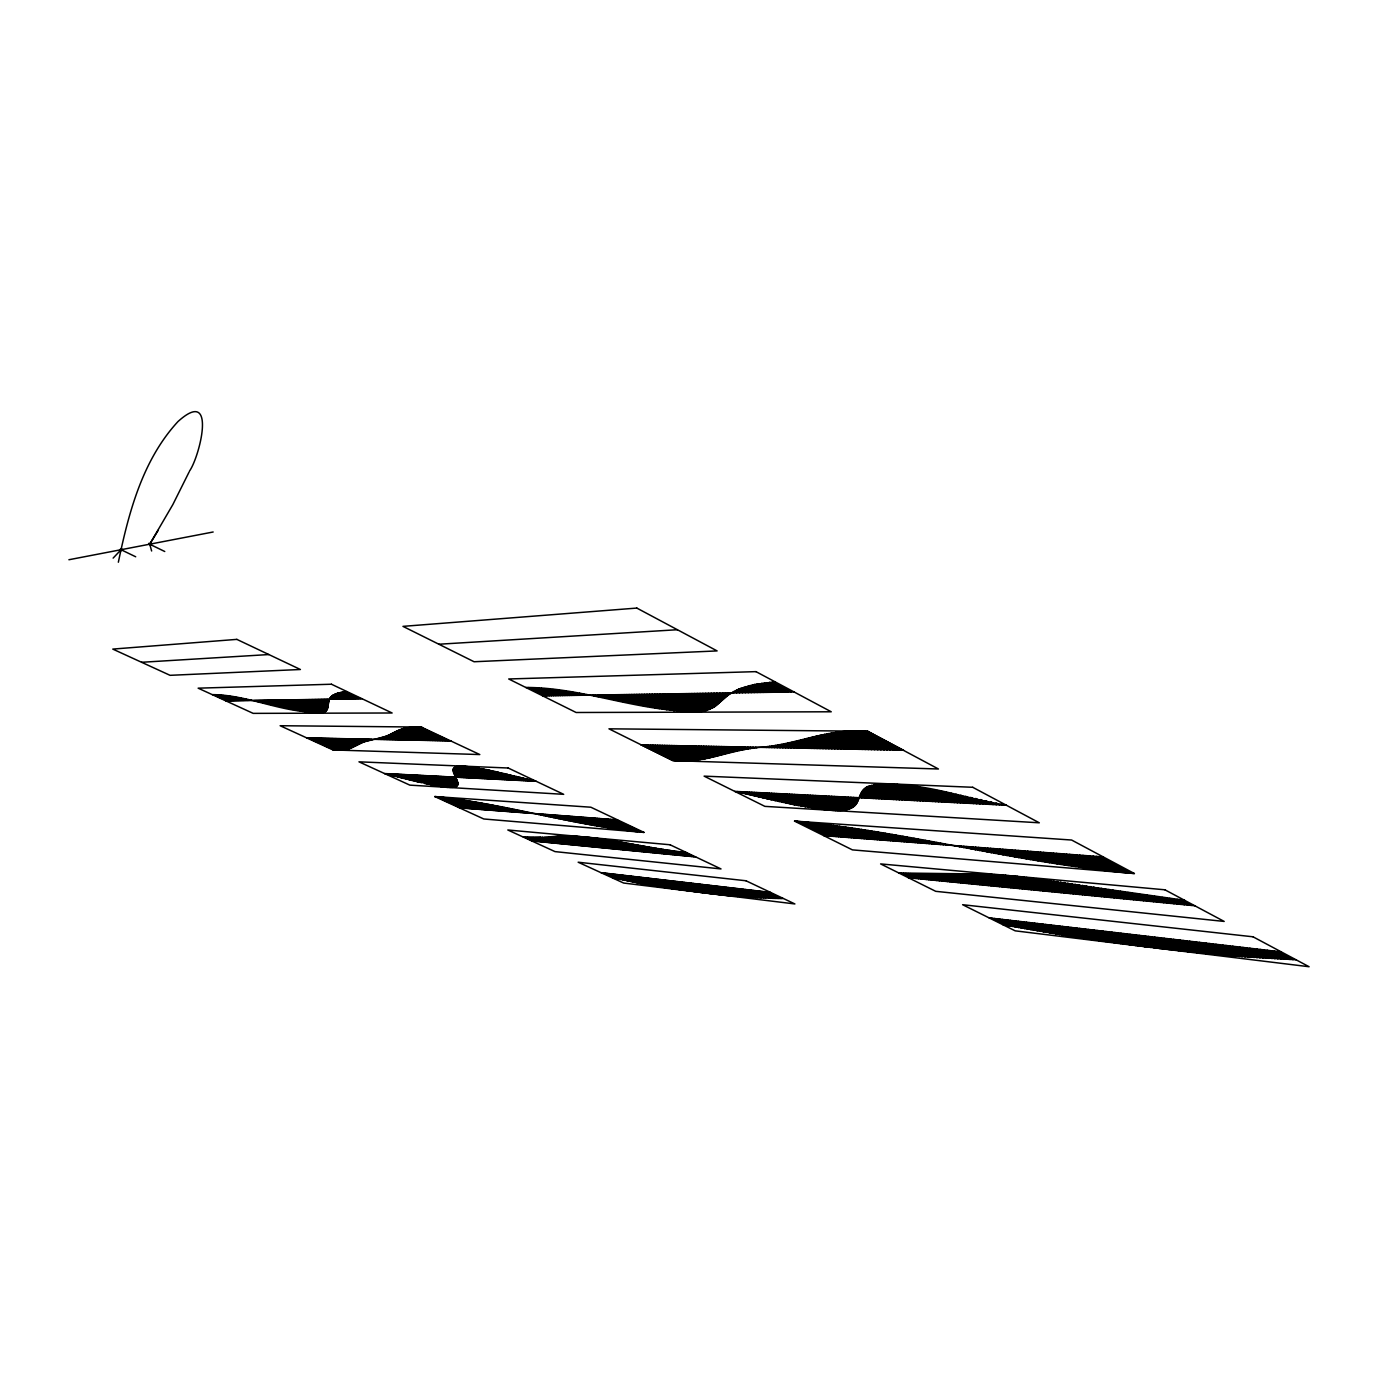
<?xml version="1.0" encoding="UTF-8"?>
<svg xmlns="http://www.w3.org/2000/svg" width="1378" height="1378" viewBox="0 0 1378 1378"><rect width="100%" height="100%" fill="white"/><g stroke="black" fill="none" stroke-linecap="round" stroke-linejoin="round"><path stroke-width="1.5" d="M535.353 780.895A16.398 2.756 20.3 0 1 532.838 780.465L487.037 769.734L463.508 766.168L456.273 766.685L453.19 769.165L458.03 784.168L441.597 776.451M347.015 691.601L338.42 692.945L332.529 695.442L329.428 699.042L328.222 704.761L317.009 699.421M312.565 699.49L327.998 706.725L328.171 705.278L315.528 699.456M328.085 706.053L314.046 699.473M458.03 784.237L440.064 776.382M327.998 706.725L311.083 699.524M327.878 707.379L309.619 699.542M118.353 562.224C128.722 512.444 142.589 459.856 178.003 421.53C217.276 386.081 199.948 456.221 189.492 471.087M327.74 708.016L327.327 709.239L306.691 699.593M457.944 784.668L438.531 776.296M327.551 708.636L308.155 699.559M641.183 744.964L903.468 750.2M827.765 810.092C837.445 810.488 850.76 812.503 856.909 802.995C859.889 797.001 861.078 788.957 868.261 786.373C914.51 778.243 960.931 798.172 1006.353 805.217L734.75 791.385L794.606 804.855L827.765 810.092L797.052 794.572M189.096 472.017L172.853 504.572L149.995 543.742M327.309 709.308L305.227 699.611M457.685 785.339L436.998 776.227M326.982 709.946L325.742 711.375L300.886 699.679M151.632 550.993L149.72 544.207L158.298 530.186M326.672 710.411L303.78 699.628M457.444 785.701L435.482 776.141M113.134 558.107L121.057 549.719L135.699 556.781M672.929 693.84L705.691 710.721L714.545 706.776L728.617 694.77L738.694 689.103L754.593 684.487L775.091 681.834M457.014 786.132L433.967 776.072M325.673 711.427C287.933 715.992 250.779 694.77 212.401 694.633M374.988 739.159L363.947 741.881L356.127 745.601L340.866 738.625M355.972 745.687L354.852 746.325L338.058 738.574M355.386 746.032L339.453 738.591M392.885 733.027L404.719 728.17L419.945 727.067M354.783 746.359L336.645 738.539M392.541 733.217L390.129 734.491L401.859 739.9M392.265 733.372L406.596 739.986M391.559 733.751L405.011 739.952M456.411 786.545L432.451 775.986M354.077 746.738L352.889 747.324L333.855 738.487M390.939 734.078L403.427 739.934M353.543 747.014L335.25 738.505M390.043 734.543L400.292 739.865M389.388 734.853L386.271 736.179L394.056 739.728M352.82 747.376L332.477 738.453M352.148 747.668L350.115 748.461L328.326 738.367M387.976 735.49L397.157 739.797M351.545 747.927L331.082 738.419M350.942 748.168L329.704 738.401M386.167 736.214L376.349 738.884M455.739 786.838L447.023 787.338L431.125 784.805M323.778 712.426L296.563 699.748M385.547 736.455L392.506 739.693M384.686 736.748L390.956 739.676M350.012 748.495L332.942 749.908M383.825 737.023L389.423 739.641M349.444 748.685L326.948 738.332M382.808 737.316L387.89 739.607M641.218 744.861L672.791 760.449C703.882 764.273 732.441 748.581 763.085 747.1C798.379 743.775 831.778 727.532 867.864 731.477L903.434 750.321M348.531 748.943L325.587 738.315M322.883 712.702L295.133 699.766M380.139 738.022L383.308 739.504M347.704 749.15L324.226 738.281M525.793 687.467C586.666 687.346 645.007 714.975 705.691 710.721M378.192 738.487L380.276 739.452M376.228 738.901L377.245 739.383M346.825 749.339L322.848 738.246M68.9 559.744L213.159 531.994M345.895 749.511L321.487 738.229M454.017 787.286L429.436 775.831M345.068 749.649L320.144 738.195M320.747 713.063L292.291 699.817M452.966 787.424L427.921 775.762M342.881 749.908L317.44 738.143M141.624 662.284L268.865 654.55M438.841 644.232L677.408 629.729M547.927 836.928L562.586 843.904M675.375 851.173C633.777 846.281 592.109 832.984 549.736 836.825L565.772 844.214M546.532 837.014L561.001 843.749M545.275 837.083L559.416 843.594M544.293 837.118L557.832 843.439M340.797 750.028L314.752 738.091M542.725 837.204L556.264 843.284M542.157 837.221L554.679 843.129M541.02 837.273L525.879 837.238M540.589 837.273L553.112 842.974M538.402 837.342L549.994 842.664M339.453 750.08L313.409 738.057M225.837 700.868L362.018 698.715M542.708 695.873L794.004 691.928M536.042 837.393L546.877 842.371M898.869 872.997L981.67 874.014L1014.277 876.098L1184.563 900.282M317.939 713.201L289.466 699.852M338.196 750.08L312.065 738.022M533.475 837.393L543.793 842.061M532.408 837.393L542.243 841.906M783.031 898.508L781.515 898.49M421.789 727.067L280.13 725.724L333.028 749.942L479.802 754.558L421.237 727.084M781.705 898.49L768.614 892.203M772.335 898.335L781.119 898.49M336.904 750.063L310.739 738.005M306.76 737.919L451.019 740.916M771.37 898.318L770.423 898.301M420.393 727.067L449.314 740.882M769.269 898.267L752.905 890.377M768.89 898.267L750.976 890.154M763.498 898.111L745.188 889.482M526.689 837.273L534.595 841.166M761.741 898.043L743.259 889.258M316.423 713.167L288.054 699.886M525.552 837.238L523.313 837.083M760.759 898.008L741.347 889.034M759.192 897.939L739.435 888.81M757.624 897.87L737.523 888.586M1126.877 933.922L1153.851 947.771L1227.212 955.591L1296.061 959.777M756.04 897.801L735.628 888.362M384.565 773.558L536.145 781.274M752.043 897.578L731.839 887.914M434.793 796.553L590.852 807.215L644.026 832.415L483.781 818.98L434.793 796.553L437.928 796.863L462.371 808.059M794.538 821.116L1071.619 840.029L1134.387 873.531L852.396 849.881L794.538 821.116C908.825 831.812 1019.978 863.506 1134.387 873.531M747.978 897.319L726.206 887.26M746.325 897.216L724.328 887.053M459.442 807.835L617.62 819.91M823.699 835.619L1103.313 856.944M739.659 896.682L716.887 886.175M219.739 695.098L232.09 700.765M736.041 896.372L713.201 885.744M644.026 832.415L641.028 832.105M531.546 840.873L695.718 856.927M908.395 877.734L1194.812 905.759M729.806 895.769L730.667 895.855L707.689 885.107M729.375 895.734L728.497 895.648M727.842 895.579L706.001 893.099L682.558 882.178M686.812 852.706L683.471 852.293M438.531 796.932C505.64 804.132 570.561 824.561 637.687 831.709M601.032 872.687L770.612 892.427M989.111 917.886L1281.316 951.905M640.77 832.071L612.056 819.479M1002.943 924.759L1077.975 937.557L1150.802 947.409L1123.845 933.561M702.659 892.686C669.088 887.656 634.242 885.313 602.599 872.877M681.059 851.966L683.195 852.259M680.784 851.931L689.947 856.358M678.906 851.673L676.736 851.363M612.952 878.148L614.467 878.441M430.539 784.685L408.732 774.78M429.368 784.426L428.179 784.185M424.527 783.376L427.576 784.048L407.285 774.712M419.136 782.153L391.214 775.246A53.07 7.958 20.9 0 1 390.163 774.97L386.253 774.04A16.588 2.429 20.7 0 0 385.272 773.868M422.012 782.825L404.391 774.557M420.755 782.532L402.962 774.488M226.681 695.873L237.154 700.679M318.783 738.16L344.069 749.787M397.226 774.195L409.542 779.845M449.59 798.241L472.688 808.852M534.836 837.393L545.326 842.216M615.311 874.341L631.09 881.593M224.872 695.649L235.896 700.696M395.813 774.126L406.82 779.173M447.867 798.017L471.207 808.748M613.71 874.169L629.074 881.214M223.098 695.442L234.622 700.73M316.079 738.108L341.933 749.976M394.401 774.057L404.064 778.501M446.179 797.81L469.726 808.628M612.108 873.979L627.059 880.835M221.393 695.253L233.364 700.747M392.988 773.988L401.308 777.795M444.491 797.621L468.244 808.507M531.167 837.376L540.71 841.769M610.523 873.79L625.044 880.456M391.576 773.902L398.535 777.106M442.82 797.414L466.763 808.404M529.91 837.359L539.177 841.614M608.921 873.6L623.028 880.077M218.12 694.96L230.832 700.782M390.163 773.833L395.744 776.4M441.184 797.225L465.299 808.283M528.635 837.324L537.644 841.458M607.336 873.428L621.013 879.698M216.57 694.839L229.575 700.799M388.751 773.764L392.954 775.693M439.548 797.052L463.835 808.18M527.343 837.29L536.111 841.303M605.752 873.239L618.998 879.302M215.054 694.736L228.335 700.816M309.413 737.971L335.732 750.028M387.356 773.695L390.163 774.97M604.184 873.049L616.982 878.923M213.573 694.65L227.077 700.834M308.086 737.953L334.337 749.976M385.961 773.626L387.356 774.264M436.326 796.691L460.907 807.956M524.725 837.187L533.062 841.011M255.309 700.403L258.013 701.643M417.517 775.228L442.683 786.838M475.841 802.134L493.892 810.471M550.856 836.756L567.374 844.369M638.1 877.011L658.684 886.502M254 700.42L255.43 701.075M416.035 775.159L440.771 786.562M473.808 801.789L492.359 810.35M636.447 876.804L656.772 886.175M414.571 775.073L438.772 786.235M471.793 801.462L490.826 810.23M548.616 836.894L564.188 844.059M634.81 876.615L654.843 885.865M250.417 700.024L251.364 700.455M413.107 775.004L436.688 785.873M469.829 801.152L489.293 810.126M633.157 876.425L652.914 885.537M247.988 699.524L250.055 700.472M411.643 774.936L434.518 785.477M467.865 800.842L487.76 810.006M631.52 876.236L650.967 885.193M245.594 699.042L248.763 700.506M410.196 774.849L432.279 785.029M465.936 800.532L486.245 809.885M629.884 876.046L649.004 884.865M243.269 698.594L247.454 700.524M464.024 800.239L484.729 809.764M628.247 875.857L647.04 884.521M240.995 698.164L246.162 700.541M462.147 799.963L483.213 809.661M626.611 875.667L645.076 884.159M238.773 697.768L244.853 700.558M405.838 774.643L425.147 783.514M460.286 799.688L481.697 809.541M624.992 875.478L643.095 883.815M236.62 697.389L243.561 700.575M458.443 799.429L480.181 809.42M623.356 875.288L641.114 883.453M234.518 697.027L242.287 700.61M456.635 799.171L478.683 809.317M539.573 837.307L551.562 842.819M621.736 875.099L639.116 883.091M232.469 696.7L240.995 700.627M401.515 774.419L417.517 781.774M454.843 798.93L477.184 809.196M620.134 874.909L637.118 882.73M230.488 696.407L239.72 700.644M400.085 774.35L414.899 781.154M453.069 798.689L475.686 809.075M537.231 837.376L548.444 842.509M618.515 874.72L635.12 882.351M228.559 696.131L238.428 700.661M398.655 774.264L412.229 780.499M451.312 798.465L474.187 808.972M616.913 874.53L633.105 881.972M271.414 700.145L290.327 708.895M355.128 738.918L362.586 742.38M502.109 807.008L512.668 811.9M564.946 836.119L586.873 846.281M658.271 879.353L680.973 889.861M270.054 700.162L287.675 708.326M353.681 738.901L361.846 742.673M499.783 806.561L511.083 811.78M563.688 836.136L585.237 846.109M656.565 879.147L679.165 889.62M268.693 700.179L284.988 707.724M352.251 738.866L361.139 742.983M497.492 806.096L509.498 811.659M562.448 836.17L583.583 845.954M654.877 878.957L677.339 889.361M267.349 700.213L282.283 707.121M350.804 738.832L360.433 743.293M430.935 775.917L455.033 787.062M495.219 805.665L507.931 811.539M561.225 836.205L581.947 845.799M653.172 878.768L675.513 889.103M265.988 700.231L279.562 706.501M349.375 738.797L359.779 743.603M492.979 805.234L506.346 811.418M560.036 836.257L580.31 845.644M651.484 878.561L673.67 888.827M264.645 700.248L276.823 705.88M347.945 738.78L359.124 743.948M490.74 804.804L504.779 811.298M558.848 836.308L578.674 845.472M649.796 878.372L671.827 888.552M263.301 700.265L274.084 705.26M346.515 738.746L358.487 744.275M426.422 775.676L451.967 787.493M488.535 804.39L503.211 811.177M557.677 836.36L577.055 845.317M648.125 878.165L669.984 888.276M261.958 700.3L271.363 704.64M345.103 738.711L357.867 744.62M424.941 775.607L450.692 787.51M486.365 803.994L501.644 811.056M556.505 836.412L575.436 845.162M646.437 877.975L668.123 888M260.631 700.317L268.641 704.02M343.69 738.677L357.264 744.947M423.442 775.538L449.314 787.493M484.212 803.598L500.093 810.936M555.368 836.48L573.816 845.007M644.766 877.786L666.263 887.708M259.288 700.334L265.954 703.4M342.278 738.66L356.661 745.291M421.961 775.452L447.816 787.406M482.076 803.219L498.543 810.832M554.232 836.549L572.197 844.835M643.095 877.579L664.385 887.415M257.962 700.351L263.267 702.814M420.479 775.383L446.214 787.269M479.975 802.857L496.993 810.712M553.095 836.618L570.578 844.68M641.425 877.39L662.491 887.122M256.635 700.369L260.631 702.212M418.998 775.297L444.508 787.079M477.89 802.496L495.443 810.591M551.975 836.687L568.976 844.525M639.771 877.2L660.596 886.812M583.996 836.928L608.663 848.417M680.801 881.972L704.227 892.875M454.017 777.089L456.032 778.019M582.326 836.79L606.975 848.245M679.027 881.765L702.435 892.668M286.641 699.903L314.994 713.081M371.268 739.263L372.284 739.728M452.449 777.003L456.445 778.88M528.67 812.452L530.375 813.261M580.706 836.653L605.269 848.073M677.287 881.558L700.661 892.444M285.246 699.921L313.237 712.943M369.786 739.228L371.302 739.934M450.882 776.934L456.859 779.707M526.207 811.935L528.756 813.123M579.104 836.532L603.581 847.918M675.53 881.369L698.887 892.221M283.834 699.955L311.359 712.736M368.305 739.194L370.355 740.158M449.331 776.847L457.203 780.516M523.726 811.435L527.119 813.003M577.554 836.429L601.893 847.746M673.79 881.162L697.113 891.997M282.438 699.972L309.378 712.478M366.824 739.159L369.407 740.365M447.764 776.779L457.513 781.309M521.263 810.919L525.5 812.882M576.021 836.343L600.205 847.591M672.051 880.955L695.322 891.773M281.06 699.99L307.277 712.168M365.342 739.142L368.477 740.589M446.214 776.692L457.772 782.049M518.817 810.402L523.881 812.762M574.54 836.274L598.517 847.418M670.311 880.749L693.547 891.549M279.665 700.007L305.089 711.823M363.878 739.108L367.564 740.813M444.681 776.606L457.944 782.773M516.388 809.902L522.262 812.641M573.076 836.222L596.846 847.246M668.571 880.559L691.756 891.308M278.287 700.041L302.815 711.41M362.414 739.073L366.669 741.054M443.13 776.537L458.047 783.445M513.96 809.403L520.66 812.503M571.646 836.17L595.175 847.091M666.849 880.353L689.965 891.084M276.909 700.058L300.438 710.979M360.95 739.039L365.807 741.295M511.565 808.92L519.058 812.383M570.251 836.136L593.505 846.919M665.126 880.146L688.173 890.843M275.531 700.076L297.993 710.497M359.486 739.021L364.963 741.553M509.171 808.421L517.456 812.262M568.89 836.119L591.851 846.764M663.404 879.956L686.382 890.601M274.153 700.093L295.495 709.997M358.022 738.987L364.137 741.812M506.794 807.956L515.854 812.142M567.547 836.119L590.18 846.609M661.698 879.75L684.59 890.36M272.775 700.127L292.928 709.463M356.575 738.952L363.344 742.087M504.451 807.474L514.252 812.021M566.237 836.119L588.527 846.436M659.976 879.543L682.782 890.119M453.638 768.269L474.755 778.139M553.663 815.035L563.636 819.686M606.699 839.822L629.419 850.45M702.229 884.469L725.448 895.321M453.328 768.803L473.136 778.07M551.975 814.898L561.156 819.187M604.632 839.512L627.679 850.278M700.42 884.263L723.691 895.132M453.121 769.389L471.517 777.984M550.287 814.777L558.676 818.687M602.599 839.202L625.922 850.105M698.612 884.056L721.934 894.942M302.333 699.662L326.31 710.859M453.035 770.026L469.898 777.898M548.599 814.639L556.178 818.188M600.584 838.909L624.182 849.933M696.82 883.832L720.177 894.753M382.016 737.54L386.357 739.573M453.052 770.698L468.296 777.812M546.928 814.519L553.68 817.671M598.603 838.634L622.443 849.761M695.012 883.625L718.403 894.546M299.439 699.697L325.225 711.737M381.086 737.798L384.824 739.538M453.155 771.422L466.694 777.743M545.257 814.381L551.183 817.154M596.657 838.375L620.703 849.589M693.22 883.419L716.646 894.356M298.01 699.731L324.553 712.116M453.345 772.18L465.092 777.657M543.587 814.26L548.685 816.637M594.745 838.117L618.963 849.416M691.429 883.212L714.872 894.15M379.174 738.264L381.792 739.469M453.603 772.955L463.49 777.571M541.916 814.14L546.17 816.12M592.867 837.876L617.241 849.244M689.655 883.005L713.098 893.943M453.93 773.781L461.906 777.485M540.262 814.002L543.673 815.604M591.024 837.669L615.518 849.089M687.863 882.798L711.324 893.736M293.721 699.8L321.884 712.908M377.227 738.694L378.761 739.418M454.292 774.608L460.321 777.416M538.609 813.881L541.158 815.07M589.216 837.462L613.796 848.917M686.089 882.592L709.549 893.512M454.706 775.452L458.736 777.33M536.955 813.761L538.66 814.553M587.441 837.273L612.09 848.745M684.315 882.385L707.775 893.306M290.879 699.835L319.507 713.167M455.136 776.314L457.151 777.244M585.702 837.083L610.368 848.572M323.003 699.335L328.567 701.936M393.763 732.545L409.766 740.055M465.678 766.306L492.876 779.07M572.559 816.465L590.094 824.699M630.883 843.836L649.021 852.362M722.451 886.829L744.258 897.061M321.505 699.352L328.464 702.625M393.057 732.924L408.181 740.02M463.921 766.185L491.205 778.983M570.819 816.344L587.769 824.285M628.592 843.439L647.212 852.19M720.591 886.605L742.587 896.923M319.989 699.387L328.36 703.314M462.302 766.116L489.534 778.897M569.08 816.207L585.409 823.855M626.335 843.06L645.421 852M718.748 886.399L740.916 896.802M318.507 699.404L328.291 703.986M460.803 766.116L487.881 778.811M567.357 816.069L583.049 823.424M624.079 842.664L643.629 851.828M459.442 766.168L486.227 778.725M565.617 815.948L580.672 822.993M621.84 842.285L641.838 851.656M715.044 885.968L737.54 896.51M458.202 766.289L484.574 778.639M563.895 815.81L578.26 822.545M619.618 841.906L640.047 851.483M457.117 766.478L482.92 778.553M562.19 815.673L575.866 822.08M617.413 841.545L638.272 851.311M711.358 885.537L734.112 896.2M388.734 735.163L398.724 739.831M456.152 766.719L481.284 778.484M560.467 815.552L573.437 821.615M615.225 841.183L636.481 851.139M709.515 885.313L732.407 896.027M455.326 767.012L479.647 778.398M558.762 815.414L571.009 821.15M613.055 840.821L634.724 850.967M387.184 735.818L395.607 739.762M454.637 767.374L478.011 778.312M557.056 815.294L568.563 820.668M610.919 840.477L632.95 850.794M705.863 884.9L728.928 895.683M454.068 767.804L476.375 778.226M555.351 815.156L566.1 820.186M608.8 840.149L631.193 850.622M704.055 884.676L727.188 895.511M332.374 695.563L339.832 699.077M402.652 728.686L427.559 740.434M491.946 770.767L511.548 780.017M592.023 817.946L614.777 828.678M656.1 848.159L669.191 854.326M331.771 696.028L338.265 699.094M401.687 728.979L425.923 740.399M489.121 770.164L509.826 779.931M590.232 817.809L612.607 828.367M653.809 847.78L667.331 854.153M331.22 696.527L336.732 699.111M400.757 729.272L424.286 740.365M486.365 769.596L508.103 779.845M588.44 817.688L610.437 828.04M651.536 847.401L665.488 853.964M330.72 697.044L335.181 699.146M399.878 729.599L422.65 740.331M483.678 769.062L506.398 779.759M586.649 817.55L608.232 827.696M649.227 847.005L663.628 853.792M330.289 697.595L333.648 699.163M399.017 729.927L421.031 740.296M481.094 768.562L504.692 779.672M584.875 817.412L606.027 827.351M646.937 846.626L661.784 853.602M329.91 698.146L332.115 699.197M398.208 730.288L419.412 740.262M478.579 768.097L502.987 779.586M583.101 817.275L603.788 827.007M644.646 846.23L659.959 853.43M733.733 888.138L754.042 897.698M329.583 698.749L330.582 699.214M397.415 730.65L417.792 740.227M476.168 767.684L501.299 779.5M581.327 817.137L601.549 826.645M642.337 845.834L658.116 853.24M396.64 731.012L416.173 740.193M473.86 767.305L499.594 779.414M579.57 816.999L599.292 826.283M640.047 845.437L656.29 853.068M729.961 887.708L750.821 897.509M327.533 699.266L329.049 699.972M395.899 731.391L414.571 740.158M471.638 766.978L497.906 779.328M577.813 816.861L597.019 825.887M637.738 845.024L654.464 852.896M728.066 887.484L749.201 897.405M326.018 699.283L328.86 700.627M395.176 731.77L412.952 740.124M469.536 766.702L496.235 779.242M576.056 816.741L594.728 825.508M635.447 844.628L652.655 852.706M324.502 699.318L328.687 701.281M394.47 732.149L411.367 740.089M467.538 766.478L494.547 779.156M574.299 816.603L592.419 825.112M633.157 844.232L650.829 852.534M342.915 692.032L357.178 698.801M416.793 727.016L445.921 740.813M526.224 778.846L530.788 780.999M764.669 891.738L778.828 898.456M341.675 692.238L355.593 698.818M415.209 727.033L444.216 740.778M522.951 778.036L529.014 780.913M610.213 819.342L635.878 831.485M678.372 851.604L688.035 856.169M762.689 891.514L777.295 898.422M340.487 692.462L353.991 698.853M413.676 727.084L442.527 740.744M519.695 777.244L527.24 780.826M608.37 819.204L633.811 831.244M676.202 851.294L686.123 855.996M760.725 891.29L775.762 898.404M339.35 692.703L352.389 698.87M412.211 727.171L440.857 740.709M516.457 776.451L525.483 780.723M606.527 819.066L631.727 830.968M674.014 850.967L684.229 855.807M758.761 891.049L774.247 898.37M338.282 692.979L350.804 698.904M410.816 727.274L439.169 740.675M513.253 775.693L523.726 780.637M604.701 818.928L629.643 830.71M671.809 850.639L682.334 855.617M756.815 890.825L772.713 898.353M337.266 693.272L349.22 698.922M409.49 727.395L437.498 740.641M510.067 774.918L521.969 780.551M602.875 818.773L627.558 830.452M669.605 850.312L680.439 855.428M754.851 890.601L771.18 898.318M336.301 693.582L347.652 698.939M408.215 727.55L435.827 740.606M506.932 774.178L520.212 780.465M601.049 818.635L625.457 830.159M667.383 849.968L678.544 855.256M335.388 693.926L346.067 698.973M406.992 727.739L434.173 740.572M503.831 773.454L518.472 780.379M599.241 818.498L623.338 829.883M665.143 849.623L676.667 855.066M334.544 694.305L344.5 698.99M405.838 727.946L432.503 740.537M500.782 772.748L516.733 780.275M597.432 818.36L621.22 829.59M662.887 849.261L674.789 854.877M749.029 889.93L766.581 898.198M333.769 694.684L342.933 699.025M404.719 728.17L430.849 740.503M497.768 772.059L514.993 780.189M595.623 818.222L619.084 829.298M660.63 848.9L672.912 854.704M747.1 889.706L765.048 898.163M333.045 695.115L341.382 699.042M403.668 728.411L429.213 740.468M494.823 771.404L513.271 780.103M593.815 818.084L616.948 829.005M658.374 848.538L671.052 854.515M345.533 691.704L360.399 698.749M532.821 780.448L534.354 781.188M615.759 819.772L642.062 832.226M684.78 852.482L693.789 856.737M344.19 691.859L358.797 698.767M418.447 727.033L447.609 740.847M529.514 779.638L532.563 781.085M613.916 819.617L639.995 831.985M682.661 852.19L691.859 856.548M766.633 891.979L780.361 898.473M149.72 544.207L164.757 551.51M645.817 744.964L677.631 760.673M643.509 744.912L675.237 760.587M659.838 745.257L690.774 760.604M657.478 745.205L688.724 760.69M655.136 745.154L686.623 760.759M652.793 745.102L684.47 760.777M650.468 745.05L682.248 760.777M648.142 745.016L679.974 760.742M676.546 745.601L703.762 759.157M674.135 745.55L702.039 759.433M671.723 745.498L700.265 759.691M669.329 745.446L698.474 759.933M666.952 745.395L696.613 760.139M664.575 745.343L694.719 760.329M662.198 745.309L692.772 760.484M533.303 687.794L549.322 695.769M742.001 791.764L747.048 794.279M802.496 821.908L831.158 836.188M905.811 873.376L916.06 878.492M996.966 918.799L1012.279 926.429M530.737 687.656L547.1 695.804M739.59 791.644L742.966 793.332M799.826 821.65L828.66 835.998M903.52 873.273L913.493 878.234M994.33 918.489L1009.161 925.861M528.239 687.553L544.913 695.838M737.178 791.523L738.901 792.384M797.173 821.374L826.18 835.809M901.195 873.135L910.944 877.993M991.712 918.179L1006.043 925.31M693.651 745.963L714.975 756.625M691.188 745.911L713.425 757.022M688.724 745.86L711.875 757.418M686.261 745.808L710.307 757.797M683.832 745.756L708.705 758.176M681.387 745.705L707.086 758.52M678.958 745.653L705.433 758.847M552.923 689.5L564.997 695.528M759.089 792.643L775.314 800.756M821.839 824.027L848.814 837.531M921.537 873.928L934.215 880.266M1015.552 920.952L1034.275 930.322M549.925 689.172L562.724 695.563M756.625 792.522L771.336 799.877M818.997 823.699L846.264 837.342M919.333 873.876L931.597 880.008M1012.864 920.642L1031.123 929.771M546.997 688.862L560.467 695.597M754.162 792.384L767.322 798.964M816.189 823.389L843.732 837.152M917.111 873.824L928.979 879.75M1010.195 920.332L1027.971 929.22M544.138 688.604L558.228 695.632M751.716 792.264L763.309 798.051M813.399 823.079L841.2 836.963M914.871 873.755L926.378 879.491M1007.542 920.022L1024.836 928.669M541.33 688.363L555.989 695.666M749.27 792.143L759.261 797.121M810.643 822.769L838.685 836.756M912.632 873.669L923.794 879.25M1004.872 919.712L1021.684 928.1M538.591 688.139L553.749 695.701M746.842 792.023L755.196 796.191M807.904 822.477L836.17 836.567M910.376 873.583L921.21 878.992M1002.237 919.402L1018.549 927.549M535.921 687.949L551.527 695.735M744.413 791.885L751.131 795.244M805.2 822.201L833.656 836.377M908.102 873.497L918.626 878.733M999.584 919.092L1015.414 926.981M708.654 746.273L724.191 754.076M706.122 746.221L722.64 754.507M703.624 746.17L721.107 754.937M701.109 746.118L719.574 755.368M698.612 746.066L718.041 755.781M696.131 746.015L716.508 756.212M572.387 692.135L578.726 695.322M774.057 793.401L798.293 805.579M839.426 826.232L864.282 838.72M934.611 874.031L950.097 881.817M1031.812 922.847L1053.119 933.561M568.959 691.601L576.417 695.356M771.542 793.28L794.606 804.855M836.429 825.835L861.681 838.513M932.441 874.031L947.427 881.558M1029.073 922.537L1049.984 933.027M565.617 691.119L574.109 695.39M769.027 793.142L790.834 804.08M833.449 825.456L859.097 838.324M930.288 874.031L944.774 881.3M1026.352 922.209L1046.849 932.493M562.327 690.671L571.818 695.425M766.53 793.022L787.027 803.288M830.503 825.077L856.513 838.117M928.1 874.014L942.121 881.042M1023.647 921.899L1043.714 931.959M559.124 690.24L569.545 695.459M764.032 792.901L783.169 802.478M827.575 824.716L853.929 837.927M925.93 873.996L939.469 880.783M1020.943 921.589L1040.562 931.425M555.989 689.844L567.254 695.494M761.552 792.763L779.259 801.634M824.699 824.371L851.38 837.738M923.742 873.962L936.833 880.525M1018.239 921.279L1037.427 930.873M723.967 746.583L733.94 751.613M721.383 746.531L732.235 751.992M718.816 746.48L730.581 752.405M716.267 746.428L728.945 752.801M713.718 746.376L727.343 753.215M711.186 746.325L725.758 753.645M595.124 695.063L598.293 696.648M791.885 794.314L821.925 809.454M861.388 829.367L882.695 840.115M949.7 873.928L969.027 883.66M1051.156 925.103L1074.892 937.074M592.764 695.098L594.4 695.924M789.318 794.176L818.825 809.058M858.149 828.884L880.042 839.908M947.53 873.945L966.288 883.401M1048.365 924.776L1071.808 936.592M786.752 794.055L815.638 808.61M854.946 828.402L877.39 839.719M945.377 873.962L963.566 883.143M1045.592 924.449L1068.708 936.11M586.787 694.529L588.044 695.167M784.185 793.917L812.331 808.094M851.776 827.954L874.754 839.512M943.224 873.996L960.862 882.867M1042.819 924.138L1065.607 935.61M583.083 693.892L585.702 695.201M781.636 793.797L808.955 807.525M848.641 827.506L872.119 839.305M941.071 874.014L958.158 882.609M1040.045 923.811L1062.49 935.094M579.449 693.272L583.376 695.235M779.104 793.659L805.475 806.922M845.541 827.058L869.501 839.116M938.918 874.014L955.471 882.333M1037.29 923.484L1059.372 934.594M575.883 692.686L581.051 695.27M776.572 793.539L801.927 806.268M842.458 826.645L866.883 838.909M936.764 874.031L952.784 882.075M1034.551 923.174L1056.254 934.077M739.607 746.91L744.792 749.546M736.972 746.859L742.897 749.856M734.353 746.807L741.037 750.183M731.735 746.738L739.211 750.51M729.134 746.687L737.419 750.872M726.55 746.635L735.663 751.234M609.507 694.822L622.649 701.488M807.508 795.106L837.979 810.54M881.507 832.588L898.818 841.355M962.912 873.807L985.58 885.279M1068.088 927.067L1093.288 939.83M607.095 694.874L618.515 700.644M804.89 794.968L835.619 810.522M878.079 832.019L896.113 841.148M960.673 873.824L982.79 885.02M1065.246 926.739L1090.239 939.4M604.684 694.908L614.399 699.817M802.272 794.848L833.139 810.453M874.668 831.451L893.409 840.942M958.451 873.824L980.016 884.745M1062.404 926.412L1087.173 938.935M602.289 694.943L610.299 698.99M799.653 794.71L830.521 810.298M871.292 830.917L890.722 840.735M956.246 873.859L977.26 884.469M1059.579 926.085L1084.124 938.487M599.895 694.977L606.251 698.198M867.951 830.383L888.035 840.528M954.058 873.876L974.504 884.211M1056.771 925.758L1081.041 938.022M597.501 695.012L602.255 697.406M794.469 794.451L824.905 809.799M864.661 829.866L885.365 840.322M951.871 873.893L971.748 883.935M1053.963 925.43L1077.975 937.557M755.592 747.238L756.815 747.875M752.905 747.186L754.748 748.133M750.218 747.134L752.698 748.392M747.548 747.083L750.683 748.667M744.895 747.014L748.685 748.943M742.242 746.962L746.721 749.236M624.217 694.598L647.471 706.432M823.458 795.916L849.192 809.007M902.814 836.274L915.268 842.595M976.813 873.893L1002.461 886.932M1085.33 929.082L1111.478 942.38M621.736 694.633L643.388 705.639M820.788 795.778L847.677 809.454M899.179 835.619L912.494 842.389M974.418 873.859L999.618 886.657M1082.436 928.755L1108.446 941.966M619.273 694.684L639.271 704.83M818.101 795.64L846.023 809.816M895.597 834.999L909.738 842.182M972.076 873.824L996.794 886.381M1079.542 928.41L1105.432 941.553M616.827 694.719L635.137 704.003M815.449 795.519L844.214 810.109M892.031 834.379L907 841.975M969.733 873.807L993.969 886.106M1076.666 928.083L1102.4 941.14M614.381 694.753L630.969 703.176M812.796 795.382L842.285 810.333M888.483 833.759L904.261 841.769M967.442 873.807L991.161 885.83M1073.789 927.739L1099.368 940.709M611.935 694.788L626.818 702.332M810.143 795.244L840.201 810.471M884.986 833.173L901.539 841.562M965.168 873.807L988.37 885.554M1070.93 927.411L1096.32 940.278M769.406 746.308L771.904 747.582M767.305 746.566L769.165 747.531M765.186 746.842L766.426 747.462M639.237 694.357L670.569 710.359M839.736 796.742L855.617 804.855M925.12 840.339L932.045 843.887M991.85 874.427L1019.668 888.621M1102.917 931.132L1129.598 944.757M636.705 694.409L666.935 709.825M836.997 796.605L854.842 805.717M921.331 839.633L929.22 843.663M989.249 874.289L1016.775 888.345M1099.954 930.787L1126.567 944.361M634.19 694.443L663.214 709.239M834.276 796.467L853.947 806.509M917.576 838.944L926.412 843.457M986.682 874.186L1013.881 888.052M1097.009 930.443L1123.552 943.982M631.675 694.478L659.39 708.602M831.554 796.329L852.948 807.232M913.855 838.272L923.622 843.233M984.168 874.1L1011.021 887.776M1094.08 930.098L1120.538 943.585M629.178 694.512L655.48 707.913M828.85 796.191L851.828 807.887M910.152 837.583L920.814 843.026M981.67 874.014L1008.145 887.501M1091.152 929.754L1117.524 943.189M626.697 694.564L651.501 707.19M826.145 796.053L850.57 808.49M906.466 836.928L918.041 842.819M979.224 873.945L1005.303 887.225M1088.241 929.427L1114.492 942.793M779.741 744.757L785.787 747.875M777.692 745.102L782.997 747.806M775.642 745.412L780.206 747.754M773.575 745.722L777.433 747.703M771.491 746.015L774.66 747.634M654.584 694.116L689.723 712.15M856.358 797.604L858.77 798.827M948.167 844.68L949.166 845.196M1008.403 875.564L1037.221 890.343M1120.831 933.216L1147.771 947.03M652.001 694.168L686.881 712.03M853.568 797.449L858.356 799.912M944.274 843.939L946.29 844.972M1005.527 875.323L1034.275 890.05M1117.816 932.872L1144.739 946.652M649.434 694.202L683.884 711.84M850.777 797.311L857.926 800.962M940.416 843.215L943.43 844.748M1002.702 875.099L1031.33 889.757M1114.819 932.51L1141.69 946.29M646.868 694.236L680.749 711.582M848.004 797.173L857.443 801.996M936.558 842.492L940.571 844.525M999.928 874.909L1028.401 889.482M1111.822 932.165L1138.659 945.911M644.318 694.288L677.476 711.237M845.248 797.035L856.909 802.995M932.734 841.769L937.712 844.318M997.19 874.72L1025.473 889.189M1108.842 931.821L1135.644 945.532M641.769 694.323L674.083 710.841M842.492 796.897L856.306 803.942M928.91 841.045L934.87 844.094M994.503 874.565L1022.562 888.913M1105.879 931.476L1132.613 945.136M791.523 742.415L802.788 748.22M789.594 742.845L799.929 748.168M787.665 743.259L797.07 748.099M785.718 743.672L794.245 748.047M783.737 744.051L791.403 747.978M781.757 744.413L788.595 747.927M667.641 693.909L701.833 711.513M860.923 793.384L870.483 798.31M963.704 846.299L967.735 848.366M1023.458 877.045L1052.12 891.79M1136.023 934.99L1163.015 948.874M665.006 693.961L699.697 711.789M860.423 794.451L867.64 798.172M960.776 846.075L963.808 847.625M1020.357 876.718L1049.123 891.497M1132.974 934.629L1159.966 948.512M662.387 693.995L697.423 711.995M859.975 795.537L864.798 798.017M957.865 845.851L959.88 846.884M1017.291 876.391L1046.126 891.204M1129.926 934.284L1156.9 948.15M659.786 694.047L695.012 712.133M859.562 796.639L861.973 797.879M954.954 845.627L955.97 846.144M1014.277 876.098L1043.146 890.929M657.168 694.081L692.445 712.185M1011.314 875.822L1040.183 890.636M800.894 740.072L817.24 748.53M799.033 740.554L814.329 748.461M797.173 741.037L811.418 748.409M795.295 741.519L808.524 748.34M793.418 741.967L805.648 748.288M683.643 693.668L711.978 708.309M865.677 787.785L887.759 799.188M981.498 847.659L991.368 852.758M1043.043 879.474L1070.327 893.581M1154.609 937.143L1181.411 951.009M680.939 693.702L710.566 709.015M864.609 788.595L884.848 799.051M978.501 847.418L987.423 852.035M1039.684 879.026L1067.261 893.271M1151.474 936.782L1178.345 950.665M678.269 693.754L709.05 709.636M863.661 789.456L881.954 798.895M975.521 847.194L983.479 851.311M1036.342 878.596L1064.212 892.978M1148.374 936.42L1175.279 950.32M675.599 693.789L707.431 710.204M862.835 790.369L879.078 798.758M972.558 846.97L979.551 850.57M1033.052 878.182L1061.181 892.686M1145.273 936.058L1172.213 949.959M862.111 791.334L876.201 798.603M969.595 846.747L975.607 849.847M1029.814 877.786L1058.149 892.393M1142.173 935.696L1169.147 949.597M670.276 693.875L703.831 711.151M861.474 792.35L873.342 798.465M966.65 846.523L971.662 849.106M1026.61 877.407L1055.117 892.1M1139.106 935.352L1166.081 949.235M810.23 737.557L831.967 748.822M808.335 738.057L828.988 748.771M806.457 738.556L826.042 748.702M804.597 739.073L823.097 748.65M802.737 739.573L820.151 748.581M697.251 693.444L717.938 704.192M873.256 784.788L902.435 799.946M996.587 848.814L1011.004 856.272M1060.474 881.954L1085.778 895.097M1170.353 938.986L1196.759 952.698M694.495 693.496L716.853 705.088M871.43 785.236L899.49 799.791M993.555 848.572L1007.077 855.583M1056.926 881.438L1082.677 894.787M1167.183 938.607L1193.692 952.37M691.773 693.53L715.733 705.949M869.759 785.77L896.544 799.636M990.524 848.348L1003.167 854.894M1053.395 880.921L1079.56 894.477M1164.031 938.246L1190.626 952.026M689.052 693.582L714.545 706.776M868.261 786.373L893.599 799.498M987.492 848.107L999.239 854.188M1049.915 880.421L1076.476 894.184M1160.879 937.884L1187.56 951.698M686.33 693.616L713.304 707.569M866.9 787.045L890.67 799.343M984.495 847.883L995.295 853.482M1046.453 879.939L1073.393 893.874M1157.727 937.522L1184.494 951.354M820.082 735.129L846.97 749.132M818.05 735.594L843.939 749.081M816.052 736.059L840.924 749.012M814.088 736.558L837.927 748.96M812.142 737.041L834.93 748.891M711.117 693.237L723.054 699.456M884.883 783.772L917.386 800.704M1011.969 849.985L1030.417 859.596M1078.681 884.745L1101.504 896.63M1186.389 940.847L1212.054 954.231M708.326 693.272L722.038 700.42M882.23 783.806L914.372 800.549M1008.868 849.744L1026.558 858.959M1074.995 884.159L1098.335 896.32M1183.151 940.468L1209.006 953.938M705.536 693.323L721.021 701.385M879.732 783.927L911.375 800.394M1005.785 849.503L1022.683 858.305M1071.326 883.591L1095.183 896.01M1179.947 940.106L1205.957 953.628M702.763 693.358L720.005 702.332M877.407 784.134L908.395 800.239M1002.702 849.279L1018.807 857.633M1067.674 883.04L1092.048 895.7M1176.743 939.727L1202.891 953.318M699.99 693.41L718.989 703.262M875.254 784.426L905.415 800.101M999.653 849.037L1014.897 856.961M1064.057 882.488L1088.913 895.39M1173.539 939.348L1199.825 953.008M831.037 733.113L862.266 749.46M828.729 733.475L859.183 749.391M826.49 733.854L856.1 749.322M824.302 734.25L853.051 749.27M822.166 734.681L850.002 749.201M725.259 693.013L728.617 694.77M900.557 784.702L932.613 801.479M1027.609 851.173L1049.571 862.662M1097.422 887.69L1117.506 898.198M1202.667 942.741L1227.212 955.591M722.399 693.048L727.412 695.683M897.112 784.375L929.547 801.324M1024.457 850.932L1045.764 862.06M1093.632 887.087L1114.285 897.888M1199.394 942.363L1224.198 955.333M719.557 693.1L726.275 696.596M893.822 784.116L926.498 801.169M1021.322 850.691L1041.94 861.457M1089.877 886.502L1111.064 897.56M1196.121 941.984L1221.166 955.057M716.732 693.151L725.173 697.544M890.688 783.91L923.449 801.014M1018.187 850.45L1038.116 860.854M1086.122 885.899L1107.878 897.25M1192.866 941.605L1218.135 954.799M713.925 693.186L724.105 698.491M887.708 783.806L920.418 800.859M1015.069 850.209L1034.275 860.234M1082.402 885.313L1104.691 896.94M1189.61 941.226L1215.103 954.506M840.924 731.976L874.703 749.718M838.341 732.218L871.585 749.649M835.843 732.476L868.467 749.58M833.397 732.786L865.35 749.529M735.456 690.567L739.676 692.789M919.763 787.372L948.116 802.272M1043.525 852.379L1068.381 865.436M1116.456 890.688L1133.784 899.782M1219.237 944.671L1242.233 956.745M733.957 691.36L736.765 692.824M915.664 786.717L944.998 802.117M1040.321 852.138L1064.643 864.902M1112.632 890.085L1130.494 899.472M1215.913 944.292L1239.235 956.539M732.528 692.169L733.871 692.876M911.702 786.132L941.88 801.944M1037.134 851.897L1060.888 864.368M1108.808 889.482L1127.238 899.145M1212.588 943.896L1236.238 956.315M907.844 785.581L938.78 801.789M1033.948 851.656L1057.133 863.799M1105.001 888.896L1123.983 898.835M1209.264 943.517L1233.241 956.074M728.118 692.962L729.858 693.875M904.14 785.115L935.696 801.634M1030.761 851.415L1053.36 863.231M1101.211 888.293L1120.745 898.508M1205.974 943.138L1230.227 955.832M855.032 731.322L890.55 750.045M852.052 731.374L887.346 749.976M849.158 731.477L884.176 749.908M846.333 731.597L881.007 749.839M843.594 731.77L877.855 749.787M744.086 687.122L754.369 692.548M941.742 791.385L963.911 803.081M1059.751 853.619L1086.932 867.951M1135.558 893.616L1150.337 901.401M1236.1 946.634L1257.132 957.727M742.208 687.76L751.406 692.6M937.161 790.49L960.724 802.909M1056.478 853.378L1083.246 867.468M1131.734 893.03L1147.013 901.074M1232.707 946.238L1254.152 957.555M740.417 688.414L748.461 692.652M932.665 789.646L957.555 802.754M1053.223 853.12L1079.542 866.986M1127.91 892.444L1143.688 900.764M1229.331 945.859L1251.172 957.365M738.694 689.103L745.515 692.686M928.272 788.836L954.403 802.582M1049.984 852.879L1075.839 866.486M1124.086 891.876L1140.364 900.437M1225.955 945.463L1248.192 957.159M737.041 689.827L742.587 692.738M923.966 788.078L951.251 802.427M1046.746 852.637L1072.118 865.97M1120.262 891.273L1137.074 900.11M1222.596 945.067L1245.212 956.969M864.523 731.374L900.196 750.252M861.284 731.322L896.957 750.183M858.115 731.305L893.754 750.114M754.593 684.487L769.372 692.324M965.685 796.312L979.999 803.891M1076.252 854.877L1105.259 870.241M1154.575 896.372L1167.2 903.055M1253.239 948.632L1271.997 958.571M752.336 684.952L766.34 692.359M960.776 795.278L976.761 803.736M1072.928 854.618L1101.59 869.794M1150.785 895.838L1163.807 902.728M1249.794 948.236L1269.035 958.416M750.166 685.452L763.343 692.411M955.919 794.262L973.523 803.563M1069.621 854.377L1097.939 869.346M1146.978 895.287L1160.431 902.401M1246.349 947.84L1266.055 958.244M748.065 685.968L760.329 692.462M951.13 793.263L970.319 803.391M1066.314 854.119L1094.27 868.898M1143.189 894.735L1157.055 902.073M1242.922 947.444L1263.075 958.089M746.032 686.537L757.349 692.497M946.393 792.298L967.098 803.236M1063.024 853.878L1090.601 868.433M1139.365 894.167L1153.696 901.729M1239.511 947.03L1260.112 957.917M764.29 682.937L781.584 692.118M985.77 800.67L993.09 804.563M1089.688 855.91L1119.832 871.929M1169.646 898.422L1180.912 904.399M1267.174 950.252L1283.969 959.174M761.758 683.281L778.518 692.169M980.688 799.55L989.8 804.39M1086.312 855.652L1116.18 871.516M1165.891 897.922L1177.467 904.054M1263.678 949.855L1280.954 959.036M759.295 683.643L775.452 692.221M975.658 798.448L986.527 804.218M1082.936 855.394L1112.546 871.103M1162.136 897.405L1174.039 903.727M1260.198 949.442L1277.974 958.881M756.918 684.056L772.403 692.273M970.646 797.38L983.255 804.063M1079.594 855.135L1108.894 870.672M1158.364 896.889L1170.611 903.4M1256.719 949.046L1274.977 958.726M772.3 682.076L790.886 691.98M1001.186 804.063L1003.046 805.062M1099.885 856.685L1130.752 873.135M1180.843 899.834L1191.315 905.415M1277.75 951.492L1293.012 959.622M769.561 682.334L787.768 692.032M996.018 802.926L999.722 804.89M1096.475 856.427L1127.118 872.739M1177.122 899.369L1187.836 905.07M1274.219 951.078L1289.98 959.467M766.891 682.627L784.668 692.083M990.885 801.789L996.397 804.735M1093.064 856.169L1123.466 872.343M1173.401 898.904L1184.374 904.743M1270.688 950.665L1286.966 959.329M120.919 548.737L119.714 549.994L121.195 550.7L122.384 549.443L120.919 548.737M236.844 639.375L112.772 649.09L170.062 675.323L300.404 669.501L236.844 639.375M636.825 608.077L402.962 626.37L474.084 661.75L717.111 650.916L636.825 608.077M331.443 684.229L198.139 688.173L253.173 713.373L392.127 712.994L331.443 684.229M755.971 671.637L508.706 678.975L576.125 712.495L831.244 711.789L755.971 671.637M867.709 731.253L608.955 728.824L672.929 760.639L938.435 768.993L867.709 731.253M508.172 768.011L358.969 761.827L409.852 785.133L563.688 794.331L508.172 768.011M972.73 787.286L704.106 776.141L764.893 806.371L1039.305 822.804L972.73 787.286M670.053 844.766L507.81 829.987L554.989 851.604L721.021 868.932L670.053 844.766M1164.892 889.792L880.611 863.92L935.731 891.325L1224.181 921.434L1164.892 889.792M745.98 880.766L578.157 862.215L623.648 883.04L794.899 903.951L745.98 880.766M1253.015 936.799L962.619 904.709L1015.19 930.839L1309.1 966.736L1253.015 936.799M150.323 544.052L148.824 543.328L150.615 545.068L150.323 544.052"/></g></svg>
